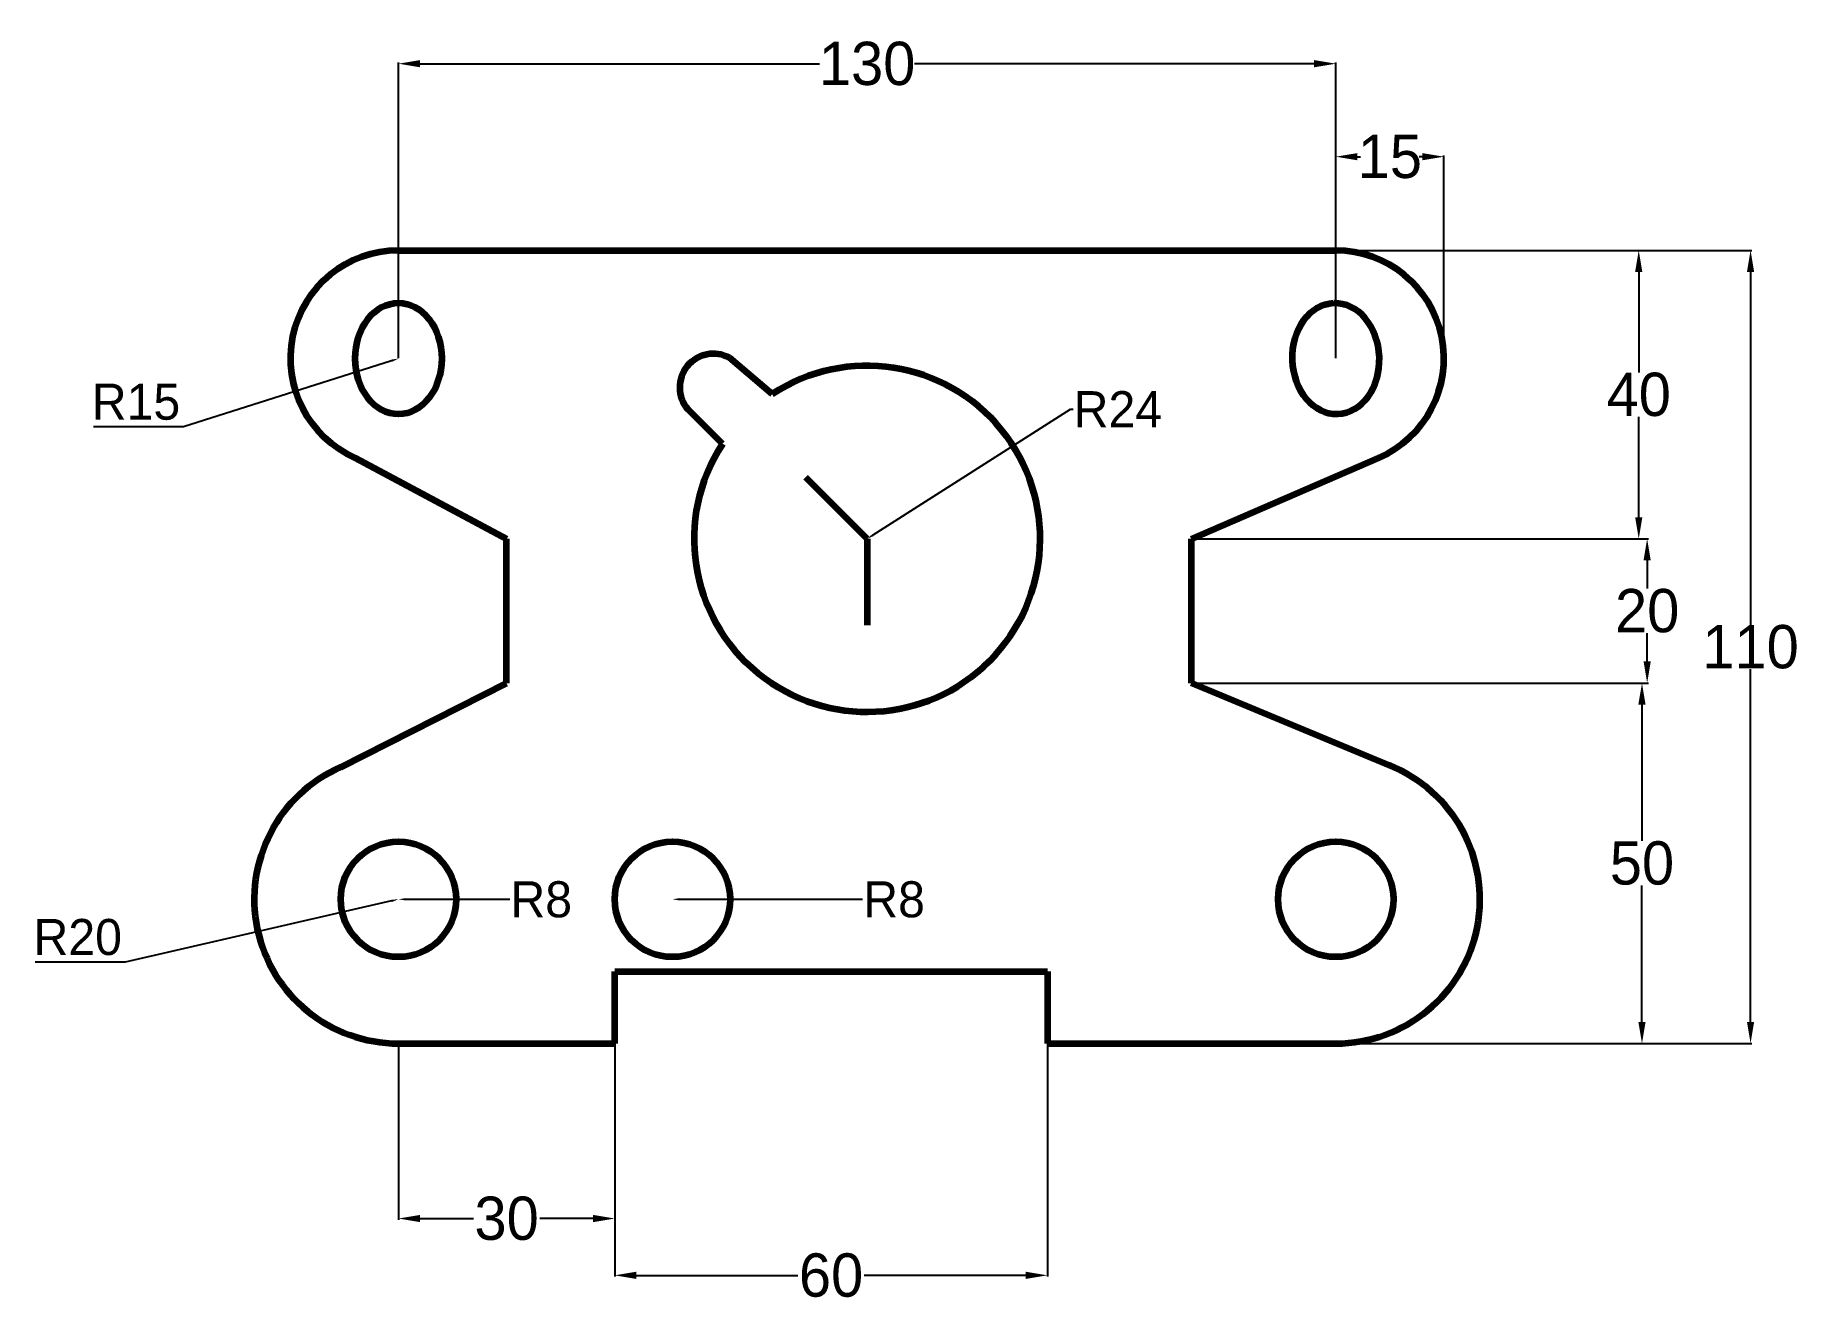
# Model space of a CAD drawing. Header units: inches. Extents: x -49 to 196, y -77 to 99.
import ezdxf
from ezdxf import colors
from ezdxf.entities.mleader import LeaderData, LeaderLine
from ezdxf.math import Vec2, Vec3

# ---------------------------------------------------------------- set-up
doc = ezdxf.new("R2010")
doc.units = ezdxf.units.IN
doc.header["$MEASUREMENT"] = 0
doc.layers.add('dimension', color=170, linetype='Continuous')
doc.dimstyles.new('dim1', dxfattribs={"dimtxt": 6, "dimasz": 3, "dimexe": 0.18, "dimexo": 0.0625, "dimgap": 0.09, "dimtad": 0, "dimtih": 1, "dimtoh": 1, "dimdec": 0, "dimzin": 0, "dimdsep": 46, "dimtxsty": 'Standard', "dimcen": 0.09, "dimadec": 0, "dimazin": 0, "dimtfac": 1, "dimtdec": 0, "dimtofl": 0, "dimtmove": 0, "dimatfit": 3, "dimfxl": 1, "dimtolj": 1, "dimtzin": 0, "dimarcsym": 0})

# ---------------------------------------------------------------- blocks, each defined once
blk = doc.blocks.new('*D1')
at = {"layer": 'Defpoints', "color": 0, "transparency": 16777216}
for p in [(131.39, 94.88), (1.39, 53.98), (131.39, 53.98)]:
    blk.add_point(p, dxfattribs=at)
at = {"layer": 'dimension', "color": 0, "lineweight": -2, "transparency": 16777216}
for p, q in [((1.39, 54.04), (1.39, 95.06)), ((4.39, 94.88), (59.8, 94.88)), ((128.39, 94.88), (72.98, 94.88)), ((131.39, 54.04), (131.39, 95.06))]:
    blk.add_line(p, q, dxfattribs=at)
at = {"layer": 'dimension', "color": 0, "transparency": 16777216}
for points in [[(4.39, 95.38), (4.39, 94.38), (1.39, 94.88)], [(128.39, 95.38), (128.39, 94.38), (131.39, 94.88)]]:
    blk.add_solid(points, dxfattribs=at)
at = {"layer": 'dimension', "color": 0, "transparency": 16777216, "insert": (66.39, 94.88), "char_height": 6, "attachment_point": 5}
blk.add_mtext('\\A1;130', dxfattribs=at)
blk = doc.blocks.new('*D2')
at = {"layer": 'Defpoints', "color": 0, "transparency": 16777216}
for p in [(131.39, 68.98), (131.39, -41.02), (188.92, -41.02)]:
    blk.add_point(p, dxfattribs=at)
at = {"layer": 'dimension', "color": 0, "lineweight": -2, "transparency": 16777216}
for p, q in [((131.45, 68.98), (189.1, 68.98)), ((188.92, 65.98), (188.92, 17.07)), ((188.92, -38.02), (188.92, 10.89)), ((131.45, -41.02), (189.1, -41.02))]:
    blk.add_line(p, q, dxfattribs=at)
at = {"layer": 'dimension', "color": 0, "transparency": 16777216}
for points in [[(188.42, 65.98), (189.42, 65.98), (188.92, 68.98)], [(188.42, -38.02), (189.42, -38.02), (188.92, -41.02)]]:
    blk.add_solid(points, dxfattribs=at)
at = {"layer": 'dimension', "color": 0, "transparency": 16777216, "insert": (188.92, 13.98), "char_height": 6, "attachment_point": 5}
blk.add_mtext('\\A1;110', dxfattribs=at)
blk = doc.blocks.new('*D3')
at = {"layer": 'Defpoints', "color": 0, "transparency": 16777216}
for p in [(146.39, 81.98), (131.39, 53.98), (146.39, 53.98)]:
    blk.add_point(p, dxfattribs=at)
at = {"layer": 'dimension', "color": 0, "lineweight": -2, "transparency": 16777216}
for p, q in [((131.39, 54.04), (131.39, 82.16)), ((134.39, 81.98), (134.8, 81.98)), ((143.39, 81.98), (142.98, 81.98)), ((146.39, 54.04), (146.39, 82.16))]:
    blk.add_line(p, q, dxfattribs=at)
at = {"layer": 'dimension', "color": 0, "transparency": 16777216}
for points in [[(134.39, 82.48), (134.39, 81.48), (131.39, 81.98)], [(143.39, 82.48), (143.39, 81.48), (146.39, 81.98)]]:
    blk.add_solid(points, dxfattribs=at)
at = {"layer": 'dimension', "color": 0, "transparency": 16777216, "insert": (138.89, 81.98), "char_height": 6, "attachment_point": 5}
blk.add_mtext('\\A1;15', dxfattribs=at)
blk = doc.blocks.new('*D4')
at = {"layer": 'Defpoints', "color": 0, "transparency": 16777216}
for p in [(111.39, 28.98), (111.39, 8.98), (174.58, 8.98)]:
    blk.add_point(p, dxfattribs=at)
at = {"layer": 'dimension', "color": 0, "lineweight": -2, "transparency": 16777216}
for p, q in [((111.45, 28.98), (174.76, 28.98)), ((174.58, 25.98), (174.58, 22.07)), ((174.58, 11.98), (174.58, 15.89)), ((111.45, 8.98), (174.76, 8.98))]:
    blk.add_line(p, q, dxfattribs=at)
at = {"layer": 'dimension', "color": 0, "transparency": 16777216}
for points in [[(174.08, 25.98), (175.08, 25.98), (174.58, 28.98)], [(174.08, 11.98), (175.08, 11.98), (174.58, 8.98)]]:
    blk.add_solid(points, dxfattribs=at)
at = {"layer": 'dimension', "color": 0, "transparency": 16777216, "insert": (174.58, 18.98), "char_height": 6, "attachment_point": 5}
blk.add_mtext('\\A1;20', dxfattribs=at)
blk = doc.blocks.new('*D5')
at = {"layer": 'Defpoints', "color": 0, "transparency": 16777216}
for p in [(131.39, 68.98), (131.39, 28.98), (173.41, 28.98)]:
    blk.add_point(p, dxfattribs=at)
at = {"layer": 'dimension', "color": 0, "lineweight": -2, "transparency": 16777216}
for p, q in [((131.45, 68.98), (173.59, 68.98)), ((173.41, 65.98), (173.41, 52.07)), ((173.41, 31.98), (173.41, 45.89)), ((131.45, 28.98), (173.59, 28.98))]:
    blk.add_line(p, q, dxfattribs=at)
at = {"layer": 'dimension', "color": 0, "transparency": 16777216}
for points in [[(172.91, 65.98), (173.91, 65.98), (173.41, 68.98)], [(172.91, 31.98), (173.91, 31.98), (173.41, 28.98)]]:
    blk.add_solid(points, dxfattribs=at)
at = {"layer": 'dimension', "color": 0, "transparency": 16777216, "insert": (173.41, 48.98), "char_height": 6, "attachment_point": 5}
blk.add_mtext('\\A1;40', dxfattribs=at)
blk = doc.blocks.new('*D6')
at = {"layer": 'Defpoints', "color": 0, "transparency": 16777216}
for p in [(111.39, 8.98), (111.39, -41.02), (173.86, -41.02)]:
    blk.add_point(p, dxfattribs=at)
at = {"layer": 'dimension', "color": 0, "lineweight": -2, "transparency": 16777216}
for p, q in [((111.45, 8.98), (174.04, 8.98)), ((173.86, 5.98), (173.86, -12.93)), ((173.86, -38.02), (173.86, -19.11)), ((111.45, -41.02), (174.04, -41.02))]:
    blk.add_line(p, q, dxfattribs=at)
at = {"layer": 'dimension', "color": 0, "transparency": 16777216}
for points in [[(173.36, 5.98), (174.36, 5.98), (173.86, 8.98)], [(173.36, -38.02), (174.36, -38.02), (173.86, -41.02)]]:
    blk.add_solid(points, dxfattribs=at)
at = {"layer": 'dimension', "color": 0, "transparency": 16777216, "insert": (173.86, -16.02), "char_height": 6, "attachment_point": 5}
blk.add_mtext('\\A1;50', dxfattribs=at)
blk = doc.blocks.new('*D7')
at = {"layer": 'Defpoints', "color": 0, "transparency": 16777216}
for p in [(31.39, -31.02), (91.39, -31.02), (31.39, -73.18)]:
    blk.add_point(p, dxfattribs=at)
at = {"layer": 'dimension', "color": 0, "lineweight": -2, "transparency": 16777216}
for p, q in [((31.39, -31.08), (31.39, -73.36)), ((91.39, -31.08), (91.39, -73.36)), ((34.39, -73.18), (56.8, -73.18)), ((88.39, -73.18), (65.98, -73.18))]:
    blk.add_line(p, q, dxfattribs=at)
at = {"layer": 'dimension', "color": 0, "transparency": 16777216}
for points in [[(34.39, -72.68), (34.39, -73.68), (31.39, -73.18)], [(88.39, -72.68), (88.39, -73.68), (91.39, -73.18)]]:
    blk.add_solid(points, dxfattribs=at)
at = {"layer": 'dimension', "color": 0, "transparency": 16777216, "insert": (61.39, -73.18), "char_height": 6, "attachment_point": 5}
blk.add_mtext('\\A1;60', dxfattribs=at)
blk = doc.blocks.new('*D8')
at = {"layer": 'Defpoints', "color": 0, "transparency": 16777216}
for p in [(1.39, -41.02), (31.39, -41.02), (1.39, -65.3)]:
    blk.add_point(p, dxfattribs=at)
at = {"layer": 'dimension', "color": 0, "lineweight": -2, "transparency": 16777216}
for p, q in [((1.39, -41.08), (1.39, -65.48)), ((31.39, -41.08), (31.39, -65.48)), ((4.39, -65.3), (11.8, -65.3)), ((28.39, -65.3), (20.98, -65.3))]:
    blk.add_line(p, q, dxfattribs=at)
at = {"layer": 'dimension', "color": 0, "transparency": 16777216}
for points in [[(4.39, -64.8), (4.39, -65.8), (1.39, -65.3)], [(28.39, -64.8), (28.39, -65.8), (31.39, -65.3)]]:
    blk.add_solid(points, dxfattribs=at)
at = {"layer": 'dimension', "color": 0, "transparency": 16777216, "insert": (16.39, -65.3), "char_height": 6, "attachment_point": 5}
blk.add_mtext('\\A1;30', dxfattribs=at)

msp = doc.modelspace()

# ---------------------------------------------------------------- linework, layer by layer
at = {"lineweight": 100}
for p, q in [((1.39, 68.98), (131.39, 68.98)), ((53.22, 49.04), (47.29, 54.07)), ((41.66, 46.81), (41.37, 47.1)), ((46.32, 42.15), (41.66, 46.81)), ((-4.61, 40.23), (16.39, 28.98)), ((111.39, 28.98), (137.3, 40.2)), ((66.39, 28.98), (57.9, 37.47)), ((16.39, 8.98), (16.39, 28.98)), ((66.39, 28.98), (66.39, 16.98)), ((111.39, 8.98), (111.39, 28.98)), ((-6.61, -2.69), (16.39, 8.98)), ((139.39, -2.69), (111.39, 8.98)), ((31.39, -41.02), (31.39, -31.02)), ((31.39, -31.02), (91.39, -31.02)), ((91.39, -31.02), (91.39, -41.02)), ((1.39, -41.02), (31.39, -41.02)), ((91.39, -41.02), (131.39, -41.02))]:
    msp.add_line(p, q, dxfattribs=at)
for centre in [(1.39, -21.02), (39.39, -21.02), (131.39, -21.02)]:
    msp.add_circle(centre, 8, dxfattribs=at)
for centre, radius, start, end in [((1.39, 53.98), 15, 90, 246.4218), ((131.39, 53.98), 15, 293.2258, 90), ((45.06, 49.99), 4.66, 61.2996, 220.5511), ((66.39, 28.98), 24, 146.7159, 123.2841), ((131.39, -21.02), 20, 270, 68.3279), ((1.39, -21.02), 20, 113.5782, 270)]:
    msp.add_arc(centre, radius, start, end, dxfattribs=at)
for centre, major_axis in [((1.39, 53.98), (0, 7.72)), ((131.39, 53.98), (-0.27, 7.72))]:
    msp.add_ellipse(centre, major_axis=major_axis, ratio=0.777202, dxfattribs=at)

# ---------------------------------------------------------------- dimensions: what is measured, and where the dimension line sits
at = {"layer": 'dimension'}
for base, p1, p2, picture, middle in [((131.39, 94.88), (1.39, 53.98), (131.39, 53.98), '*D1', (66.39, 94.88)), ((146.39, 81.98), (131.39, 53.98), (146.39, 53.98), '*D3', (138.89, 81.98)), ((31.39, -73.18), (91.39, -31.02), (31.39, -31.02), '*D7', (61.39, -73.18)), ((1.39, -65.3), (31.39, -41.02), (1.39, -41.02), '*D8', (16.39, -65.3))]:
    dim = msp.add_linear_dim(base=base, p1=p1, p2=p2, dimstyle='dim1', dxfattribs=at)
    dim.commit()
    dim.dimension.update_dxf_attribs({"geometry": picture, "text_midpoint": middle})
for base, p1, p2, picture, middle in [((188.92, -41.02), (131.39, 68.98), (131.39, -41.02), '*D2', (188.92, 13.98)), ((173.41, 28.98), (131.39, 68.98), (131.39, 28.98), '*D5', (173.41, 48.98)), ((174.58, 8.98), (111.39, 28.98), (111.39, 8.98), '*D4', (174.58, 18.98)), ((173.86, -41.02), (111.39, 8.98), (111.39, -41.02), '*D6', (173.86, -16.02))]:
    dim = msp.add_linear_dim(base=base, p1=p1, p2=p2, angle=90, dimstyle='dim1', dxfattribs=at)
    dim.commit()
    dim.dimension.update_dxf_attribs({"geometry": picture, "text_midpoint": middle})

# ---------------------------------------------------------------- leaders
ml = msp.add_multileader_mtext('Standard', dxfattribs=at)
ml.set_content('R15', color=256)
ml.set_leader_properties()
ml.build(insert=Vec2(0, 0))
ml.multileader.update_dxf_attribs({"text_right_attachment_type": 6, "dogleg_length": 0.36, "arrow_head_size": 1})
ctx = ml.context
ctx.base_point, ctx.char_height, ctx.arrow_head_size, ctx.landing_gap_size, ctx.plane_origin = Vec3(-40.63, 48), 5, 1, 0.09, Vec3(1.39, 53.98)
ctx.right_attachment, ctx.text_align_type = 6, 2
notes = []
notes.append((ctx, [(0, (1, 1, 0), (-28.43, 44.5), (-1, 0), 0.36, [(0, [(1.39, 53.98)], 0, [])])]))
ctx.mtext.insert, ctx.mtext.alignment, ctx.mtext.flow_direction = Vec3(-28.88, 50.5), 3, 5
ml = msp.add_multileader_mtext('Standard', dxfattribs=at)
ml.set_content('R24', color=256)
ml.set_leader_properties()
ml.build(insert=Vec2(0, 0))
ml.multileader.update_dxf_attribs({"text_right_attachment_type": 6, "dogleg_length": 0.36, "arrow_head_size": 1})
ctx = ml.context
ctx.base_point, ctx.char_height, ctx.arrow_head_size, ctx.landing_gap_size, ctx.plane_origin = Vec3(94.95, 46.96), 5, 1, 0.09, Vec3(66.39, 28.98)
ctx.right_attachment = 6
notes.append((ctx, [(0, (1, 1, 0), (94.59, 46.96), (1, 0), 0.36, [(0, [(66.39, 28.98)], 0, [])])]))
ctx.mtext.insert, ctx.mtext.flow_direction = Vec3(95.04, 49.46), 5
ml = msp.add_multileader_mtext('Standard', dxfattribs=at)
ml.set_content('R8', color=256)
ml.set_leader_properties()
ml.build(insert=Vec2(0, 0))
ml.multileader.update_dxf_attribs({"text_right_attachment_type": 6, "dogleg_length": 0.36, "arrow_head_size": 1})
ctx = ml.context
ctx.base_point, ctx.char_height, ctx.arrow_head_size, ctx.landing_gap_size, ctx.plane_origin = Vec3(16.83, -21.02), 5, 1, 0.09, Vec3(1.39, -21.02)
ctx.right_attachment = 6
notes.append((ctx, [(0, (1, 1, 0), (16.47, -21.02), (1, 0), 0.36, [(0, [(1.39, -21.02)], 0, [])])]))
ctx.mtext.insert, ctx.mtext.width, ctx.mtext.flow_direction = Vec3(16.92, -18.52), 8.3333, 5
ml = msp.add_multileader_mtext('Standard', dxfattribs=at)
ml.set_content('R8', color=256)
ml.set_leader_properties()
ml.build(insert=Vec2(0, 0))
ml.multileader.update_dxf_attribs({"text_right_attachment_type": 6, "dogleg_length": 0.36, "arrow_head_size": 1})
ctx = ml.context
ctx.base_point, ctx.char_height, ctx.arrow_head_size, ctx.landing_gap_size, ctx.plane_origin = Vec3(65.77, -21.02), 5, 1, 0.09, Vec3(39.39, -21.02)
ctx.right_attachment = 6
notes.append((ctx, [(0, (1, 1, 0), (65.41, -21.02), (1, 0), 0.36, [(0, [(39.39, -21.02)], 0, [])])]))
ctx.mtext.insert, ctx.mtext.flow_direction = Vec3(65.86, -18.52), 5
ml = msp.add_multileader_mtext('Standard', dxfattribs=at)
ml.set_content('R20', color=256)
ml.set_leader_properties()
ml.build(insert=Vec2(0, 0))
ml.multileader.update_dxf_attribs({"text_right_attachment_type": 6, "dogleg_length": 0.36, "arrow_head_size": 1})
ctx = ml.context
ctx.base_point, ctx.char_height, ctx.arrow_head_size, ctx.landing_gap_size, ctx.plane_origin = Vec3(-49.55, -26.25), 5, 1, 0.09, Vec3(1.39, -21.02)
ctx.right_attachment, ctx.text_align_type = 6, 2
notes.append((ctx, [(0, (1, 1, 0), (-36.51, -29.75), (-1, 0), 0.36, [(0, [(1.39, -21.02)], 0, [])])]))
ctx.mtext.insert, ctx.mtext.alignment, ctx.mtext.flow_direction = Vec3(-36.96, -23.75), 3, 5
for ctx, leaders in notes:
    for number, flags, end, landing, length, lines in leaders:
        leader = LeaderData()
        leader.index, (leader.has_last_leader_line, leader.has_dogleg_vector, leader.attachment_direction) = number, flags
        leader.last_leader_point, leader.dogleg_vector, leader.dogleg_length = Vec3(end), Vec3(landing), length
        for number, points, colour, breaks in lines:
            line = LeaderLine()
            line.index, line.vertices, line.color, line.breaks = number, Vec3.list(points), colors.encode_raw_color(colour), breaks
            leader.lines.append(line)
        ctx.leaders.append(leader)

doc.saveas('drawing.dxf')
